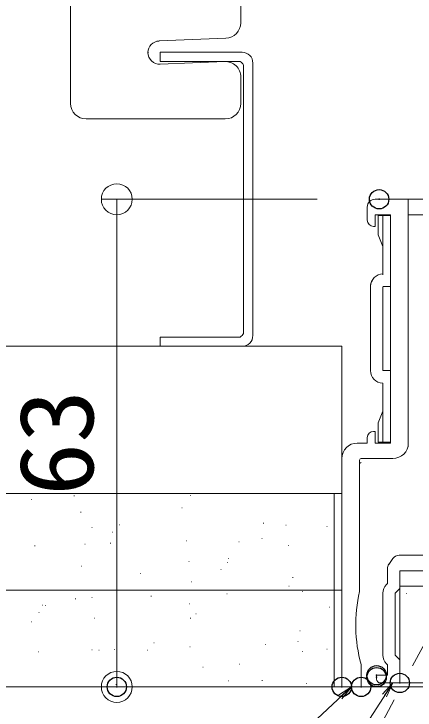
# Model space of a CAD drawing. Units: millimetres, scale not verified. Extents: x -1600 to 1600, y -1108 to 1108.
# Drawn here: x -1333.1 to -1229.4, y -51 to 128.9 of the extents above; entities that cross this region are included whole.
import ezdxf
from ezdxf.enums import TextEntityAlignment as Align

# ---------------------------------------------------------------- set-up
doc = ezdxf.new("R2010")
doc.units = ezdxf.units.MM
doc.header["$LTSCALE"] = 10
doc.header["$PDMODE"] = 32
doc.header["$PDSIZE"] = 5
doc.linetypes.add('DASHED3', pattern=[4, 3, -1])
for name, color, linetype, lineweight in [('0-5_0', 3, 'Continuous', 9), ('0-8_ｺｰﾅｰﾋﾟｰｽ', 5, 'Continuous', 9), ('0-A_内枠', 6, 'Continuous', 9), ('1-2_4', 5, 'DASHED3', 9), ('1-5_sunpou', 1, 'Continuous', 9), ('1-7_1C', 3, 'Continuous', 9)]:
    doc.layers.add(name, color=color, linetype=linetype, lineweight=lineweight)
doc.layers.add('0-E_DEFPOINTS', color=7, linetype='Continuous')
doc.styles.add('ＭＳ ゴシック', font='')
doc.styles.get('ＭＳ ゴシック').set_extended_font_data('MS Gothic')

# ---------------------------------------------------------------- blocks, each defined once
blk = doc.blocks.new('Region15')
at = {"layer": '0-5_0'}
for p, q in [((-1213.13, 64.04), (-1213.13, 67.04)), ((-1203.13, 68.04), (-1212.13, 68.04)), ((-1203.13, 68.04), (-1203.13, -10.96)), ((-1211.13, 65.04), (-1211.13, 62.44)), ((-1207.13, 65.04), (-1211.13, 65.04)), ((-1211.13, 62.44), (-1211.53, 62.44)), ((-1213.13, 47.04), (-1213.13, 51.04)), ((-1211.13, 48.04), (-1211.13, 45.44)), ((-1207.13, 48.04), (-1211.13, 48.04)), ((-1211.13, 45.44), (-1211.53, 45.44)), ((-1213.13, -9.96), (-1213.13, -10.96)), ((-1236.17, -13.3), (-1235.13, -11.81)), ((-1233.49, -10.96), (-1213.13, -10.96)), ((-1211.13, -10.96), (-1207.13, -10.96)), ((-1233.33, -14.96), (-1233.33, -19.56)), ((-1233.33, -14.96), (-1207.13, -14.96)), ((-1233.33, -19.56), (-1234.53, -20.76)), ((-1237.73, -20.76), (-1237.73, -36.76)), ((-1234.53, -20.76), (-1234.53, -36.76)), ((-1234.53, -36.76), (-1233.33, -37.96)), ((-1233.33, -37.96), (-1233.33, -43.96)), ((-1239.33, -41.96), (-1236.53, -41.96)), ((-1239.33, -42.96), (-1239.33, -41.96)), ((-1233.33, -43.96), (-1238.33, -43.96))]:
    blk.add_line(p, q, dxfattribs=at)
for points in [[(-1207.13, 65.04), (-1207.13, 51.04), (-1213.13, 51.04)], [(-1207.13, 48.04), (-1207.13, 16.24), (-1207.13, -10.96)], [(-1211.13, -10.96), (-1211.13, -8.36), (-1211.53, -8.36)], [(-1236.53, -14.44), (-1236.53, -18.23), (-1236.79, -18.5)], [(-1236.79, -39.02), (-1236.53, -39.28), (-1236.53, -41.96)]]:
    blk.add_lwpolyline(points, dxfattribs=at)
for centre, radius, start, end in [((-1212.13, 67.04), 1, 90, 180), ((-1211.53, 64.04), 1.6, 180, 270), ((-1211.53, 47.04), 1.6, 180, 270), ((-1211.53, -9.96), 1.6, 90, 180), ((-1233.49, -12.96), 2, 90, 145), ((-1207.13, -10.96), 4, 270, 0), ((-1234.53, -14.44), 2, 145, 180), ((-1234.53, -20.76), 3.2, 135, 180), ((-1234.53, -36.76), 3.2, 180, 225), ((-1238.33, -42.96), 1, 180, 270)]:
    blk.add_arc(centre, radius, start, end, dxfattribs=at)
blk = doc.blocks.new('_ORIGIN')
at = {"layer": '0-5_0', "color": 1}
blk.add_line((0, 0), (-10, 0), dxfattribs=at)
blk.add_circle((0, 0), 5, dxfattribs=at)
blk = doc.blocks.new('_OPEN')
at = {"layer": '0-5_0', "color": 1}
blk.add_line((0, 0), (-10, 0), dxfattribs=at)
blk.add_lwpolyline([(-10, 1.667), (0, 0), (-10, -1.667)], dxfattribs=at)

msp = doc.modelspace()

# ---------------------------------------------------------------- linework, layer by layer
at = {"layer": '0-5_0', "color": 7}
for p, q in [((-1318.45, 214.21), (-1318.45, 105.81)), ((-1295.58, 121.94), (-1278.29, 122.66)), ((-1298.45, 118.94), (-1298.35, 118.94)), ((-1295.33, 115.94), (-1278.62, 116.64)), ((-1274.45, 112.64), (-1274.45, 105.81)), ((-1278.45, 101.81), (-1314.45, 101.81)), ((-1461.01, 43.04), (-1248.33, 43.04)), ((-1248.33, -44.96), (-1248.33, 43.04)), ((-1461.01, 5.04), (-1248.33, 5.04)), ((-1233.33, -18.96), (-904.13, -18.96))]:
    msp.add_line(p, q, dxfattribs=at)
at = {"layer": '0-5_0'}
for p, q in [((-1239.73, 81.04), (-1231.13, 81.04)), ((-1239.73, 81.04), (-1199.73, 81.04)), ((-1241.73, 75.64), (-1241.73, 79.04)), ((-1241.73, 75.64), (-1241.73, 79.04)), ((-1235.73, 77.04), (-1235.73, 18.04)), ((-1235.73, 77.04), (-1235.73, 18.04)), ((-1231.13, 17.04), (-1231.13, 77.04)), ((-1231.13, 77.04), (-1204.53, 77.04)), ((-1231.13, 18.04), (-1231.13, 77.04)), ((-1239.73, 74.04), (-1240.13, 74.04)), ((-1239.73, 74.04), (-1240.13, 74.04)), ((-1239.73, 21.04), (-1240.13, 21.04)), ((-1239.73, 21.04), (-1240.13, 21.04)), ((-1239.73, 21.04), (-1239.73, 18.04)), ((-1239.73, 21.04), (-1239.73, 18.04)), ((-1241.73, 18.04), (-1244.33, 18.04)), ((-1241.73, 18.04), (-1244.33, 18.04)), ((-1241.73, 19.44), (-1241.73, 18.04)), ((-1241.73, 19.44), (-1241.73, 18.04)), ((-1235.73, 18.04), (-1239.73, 18.04)), ((-1235.73, 18.04), (-1239.73, 18.04)), ((-1248.33, 14.04), (-1248.33, -44.96)), ((-1248.33, 14.04), (-1248.33, -44.96)), ((-1243.73, 13.64), (-1243.73, -20.32)), ((-1243.73, 12.64), (-1243.73, -18.71)), ((-1235.13, 14.04), (-1243.33, 14.04)), ((-1317.59, 4.39), (-1317.49, 4.39)), ((-1298.01, 5.03), (-1297.91, 5.03)), ((-1287.57, 4.45), (-1287.47, 4.45)), ((-1328.63, 3.46), (-1328.53, 3.46)), ((-1315.87, 0.17), (-1315.77, 0.17)), ((-1289.71, 1.27), (-1289.61, 1.27)), ((-1305.9, -3.08), (-1305.8, -3.08)), ((-1268.63, -2.68), (-1268.53, -2.68)), ((-1262.82, -3.16), (-1262.72, -3.16)), ((-1252.24, -3.56), (-1252.14, -3.56)), ((-1313.01, -3.76), (-1312.91, -3.76)), ((-1307.61, -4.95), (-1307.51, -4.95)), ((-1250.33, -4.8), (-1250.23, -4.8)), ((-1250.33, -4.8), (-1250.23, -4.8)), ((-1269.03, -6.58), (-1268.93, -6.58)), ((-1327.76, -8.5), (-1327.66, -8.5)), ((-1314.78, -8.09), (-1314.68, -8.09)), ((-1308.19, -7.86), (-1308.09, -7.86)), ((-1288.61, -7.22), (-1288.51, -7.22)), ((-1274.96, -7.48), (-1274.86, -7.48)), ((-1262.12, -8.45), (-1262.02, -8.45)), ((-1287.89, -12.53), (-1287.79, -12.53)), ((-1277.69, -11.77), (-1277.59, -11.77)), ((-1315.71, -13.79), (-1315.61, -13.79)), ((-1277.9, -12.79), (-1277.8, -12.79)), ((-1300.4, -15.69), (-1300.3, -15.69)), ((-1279.61, -14.67), (-1279.51, -14.67)), ((-1287.2, -17.81), (-1287.1, -17.81)), ((-1261.04, -16.71), (-1260.94, -16.71)), ((-1262.07, -18.98), (-1261.97, -18.98)), ((-1318.97, -19.96), (-1318.87, -19.96)), ((-1313.22, -19.96), (-1313.12, -19.96)), ((-1303.13, -19.97), (-1303.03, -19.97)), ((-1303.12, -19.96), (-1303.02, -19.96)), ((-1303.12, -19.96), (-1303.02, -19.96)), ((-1298.9, -19.96), (-1298.8, -19.96)), ((-1297.67, -21.56), (-1297.57, -21.56)), ((-1286.91, -19.96), (-1286.81, -19.96)), ((-1286.91, -19.96), (-1286.81, -19.96)), ((-1284.46, -19.96), (-1284.36, -19.96)), ((-1282.9, -19.96), (-1282.8, -19.96)), ((-1278.84, -19.96), (-1278.74, -19.96)), ((-1278.1, -20.92), (-1278, -20.92)), ((-1260.61, -19.96), (-1260.51, -19.96)), ((-1258.77, -19.96), (-1258.67, -19.96)), ((-1258.52, -20.28), (-1258.42, -20.28)), ((-1231.67, -20.8), (-1231.57, -20.8)), ((-1317.25, -22.2), (-1317.15, -22.2)), ((-1312.97, -21.89), (-1312.87, -21.89)), ((-1325.84, -23.89), (-1325.74, -23.89)), ((-1324.98, -23.9), (-1324.88, -23.9)), ((-1287.71, -23.51), (-1287.61, -23.51)), ((-1251.61, -24.39), (-1251.51, -24.39)), ((-1326.69, -25.77), (-1326.59, -25.77)), ((-1286.11, -26.07), (-1286.01, -26.07)), ((-1328.57, -28.18), (-1328.47, -28.18)), ((-1312.27, -27.18), (-1312.17, -27.18)), ((-1287.51, -27.19), (-1287.41, -27.19)), ((-1259.22, -30.51), (-1259.12, -30.51)), ((-1296.98, -33.62), (-1296.88, -33.62)), ((-1268.05, -34.02), (-1267.95, -34.02)), ((-1259.71, -33.22), (-1259.61, -33.22)), ((-1326.78, -35.94), (-1326.68, -35.94)), ((-1312.95, -35.4), (-1312.85, -35.4)), ((-1311.18, -35.44), (-1311.08, -35.44)), ((-1307.2, -35.3), (-1307.1, -35.3)), ((-1298.69, -35.49), (-1298.59, -35.49)), ((-1287.62, -34.66), (-1287.52, -34.66)), ((-1258.52, -35.79), (-1258.42, -35.79)), ((-1252.19, -35.2), (-1252.09, -35.2)), ((-1274.9, -39.12), (-1274.8, -39.12)), ((-1243.33, -39.15), (-1243.33, -44.96)), ((-1284.29, -39.87), (-1284.19, -39.87)), ((-1243.33, -40.54), (-1243.33, -44.96)), ((-1319.86, -44.96), (-1319.76, -44.96)), ((-1319.86, -44.96), (-1319.76, -44.96)), ((-1309.93, -44.96), (-1309.83, -44.96)), ((-1306.79, -44.33), (-1306.69, -44.33)), ((-1299.79, -44.96), (-1299.69, -44.96)), ((-1299.79, -44.96), (-1299.69, -44.96)), ((-1279.72, -44.96), (-1279.62, -44.96)), ((-1279.72, -44.96), (-1279.62, -44.96)), ((-1278.62, -44.96), (-1278.52, -44.96)), ((-1277.63, -43.41), (-1277.53, -43.41)), ((-1270.46, -44.96), (-1270.36, -44.96)), ((-1270.46, -44.96), (-1270.36, -44.96)), ((-1268.98, -43.34), (-1268.88, -43.34)), ((-1259.65, -44.96), (-1259.55, -44.96)), ((-1259.65, -44.96), (-1259.55, -44.96)), ((-1258.4, -44.96), (-1258.3, -44.96)), ((-1257.44, -44.05), (-1257.34, -44.05)), ((-1257.32, -44.96), (-1257.22, -44.96)), ((-1248.33, -44.96), (-1243.33, -44.96)), ((-1248.33, -44.96), (-1243.33, -44.96))]:
    msp.add_line(p, q, dxfattribs=at)
at = {"layer": '0-5_0', "color": 2}
for p, q in [((-1248.33, -42.96), (-1248.33, 7.04)), ((-1250.33, 5.04), (-1461.01, 5.04)), ((-1250.33, 5.04), (-1461.01, 5.04)), ((-1233.33, -18.96), (-1233.33, -43.96)), ((-1248.33, -19.96), (-1461.01, -19.96)), ((-1248.33, -44.96), (-1461.01, -44.96)), ((-983.02, -44.96), (-1243.33, -44.96)), ((-983.02, -43.96), (-1233.33, -43.96))]:
    msp.add_line(p, q, dxfattribs=at)
at = {"layer": '0-5_0', "color": 7}
msp.add_lwpolyline([(-1318.45, 214.21), (-1274.45, 214.21), (-1274.45, 126.66)], dxfattribs=at)
at = {"layer": '0-5_0'}
msp.add_lwpolyline([(-1239.73, 74.04), (-1239.73, 77.04), (-1235.73, 77.04)], dxfattribs=at)
msp.add_lwpolyline([(-1239.73, 74.04), (-1239.73, 77.04), (-1235.73, 77.04)], dxfattribs=at)
for points in [[(-1461.01, 5.04), (-1461.01, -19.96), (-1250.33, -19.96), (-1250.33, 5.04)], [(-1461.01, -19.96), (-1461.01, -44.96), (-1250.33, -44.96), (-1250.33, -19.96)]]:
    msp.add_lwpolyline(points, close=True, dxfattribs=at)
at = {"layer": '0-5_0', "color": 7}
for centre, radius, start, end in [((-1278.45, 126.66), 4, 272.3859, 0), ((-1295.45, 118.94), 3, 92.3859, 180), ((-1295.45, 118.94), 3, 180, 272.3859), ((-1278.45, 112.64), 4, 0, 92.3859), ((-1314.45, 105.81), 4, 180, 270), ((-1278.45, 105.81), 4, 270, 0)]:
    msp.add_arc(centre, radius, start, end, dxfattribs=at)
at = {"layer": '0-5_0'}
for centre, radius, start, end in [((-1239.73, 79.04), 2, 90, 180), ((-1239.73, 79.04), 2, 90, 180), ((-1240.13, 75.64), 1.6, 180, 270), ((-1240.13, 75.64), 1.6, 180, 270), ((-1240.13, 19.44), 1.6, 90, 180), ((-1240.13, 19.44), 1.6, 90, 180), ((-1244.33, 14.04), 4, 90, 180), ((-1244.33, 14.04), 4, 90, 180), ((-1235.13, 18.04), 4, 270, 360), ((-1243.33, 13.64), 0.4, 90, 180), ((-1243.33, 12.64), 0.4, 90, 180), ((-1206.93, -28.96), 37.8, 166.7915, 195.6425)]:
    msp.add_arc(centre, radius, start, end, dxfattribs=at)
at = {"layer": '0-8_ｺｰﾅｰﾋﾟｰｽ'}
for p, q in [((-1237.73, 76.85), (-1238.93, 76.85)), ((-1237.73, 76.85), (-1238.93, 76.85)), ((-1235.73, 76.85), (-1237.73, 76.85)), ((-1237.73, 76.85), (-1237.73, 61.55)), ((-1235.73, 58.35), (-1235.73, 76.85)), ((-1240.93, 58.35), (-1240.93, 36.75)), ((-1237.73, 58.35), (-1237.73, 36.75)), ((-1237.69, 58.54), (-1235.69, 58.54)), ((-1237.73, 36.75), (-1235.73, 36.75)), ((-1235.73, 18.25), (-1235.73, 36.75)), ((-1237.73, 33.55), (-1237.73, 18.25)), ((-1237.73, 18.25), (-1238.93, 18.25)), ((-1235.73, 18.25), (-1237.73, 18.25))]:
    msp.add_line(p, q, dxfattribs=at)
for points in [[(-1238.93, 76.85), (-1238.93, 71.85), (-1237.73, 68.85)], [(-1238.93, 18.25), (-1238.93, 23.25), (-1237.73, 26.25)]]:
    msp.add_lwpolyline(points, dxfattribs=at)
for centre, start, end in [((-1237.69, 58.54), 90, 180), ((-1237.73, 58.35), 145.9991, 180), ((-1237.73, 36.75), 180, 270)]:
    msp.add_arc(centre, 3.2, start, end, dxfattribs=at)
at = {"layer": '0-A_内枠', "color": 7}
msp.add_line((-1231.13, 77.04), (-1231.13, 81.04), dxfattribs=at)
at = {"layer": '0-A_内枠', "color": 5}
for p, q in [((-1231.13, 50.54), (-1231.13, 81.04)), ((-1231.13, 24.24), (-1231.13, 72.64))]:
    msp.add_line(p, q, dxfattribs=at)
at = {"layer": '0-E_DEFPOINTS'}
for p in [(-1238.68, 81.04), (-1239.33, -41.96), (-1239.33, -42.46), (-1306.51, -44.96), (-1248.33, -44.96), (-1248.33, -44.96), (-1243.33, -44.96), (-1243.33, -44.96), (-1233.33, -43.96)]:
    msp.add_point(p, dxfattribs=at)
at = {"layer": '1-2_4'}
msp.add_line((-1305.74, -180.49), (-1208.64, 0.33), dxfattribs=at)
at = {"layer": '1-5_sunpou'}
for p, q in [((-1254.68, 81.04), (-1310.51, 81.04)), ((-1306.51, 73.04), (-1306.51, -36.96)), ((-1264.33, -44.96), (-1310.51, -44.96))]:
    msp.add_line(p, q, dxfattribs=at)
at = {"layer": '1-5_sunpou', "color": 7}
for points in [[(-1328.12, -85.18), (-1288.9, -85.18), (-1246.79, -45.83)], [(-1321.67, -117.18), (-1282.45, -117.18), (-1235.86, -45.04)]]:
    msp.add_lwpolyline(points, dxfattribs=at)
at = {"layer": '1-7_1C'}
for p, q in [((-1295.33, 119.04), (-1295.33, 116.64)), ((-1295.33, 119.04), (-1274.13, 119.04)), ((-1295.33, 116.64), (-1274.63, 116.64)), ((-1273.73, 115.74), (-1273.73, 46.35)), ((-1271.33, 116.24), (-1271.33, 45.84)), ((-1295.33, 43.04), (-1274.13, 43.04))]:
    msp.add_line(p, q, dxfattribs=at)
msp.add_lwpolyline([(-1274.63, 45.44), (-1295.33, 45.44), (-1295.33, 43.04)], dxfattribs=at)
for centre, start, end in [((-1274.13, 116.24), 0, 90), ((-1276.11, 114.26), 31.7922, 58.2077), ((-1276.11, 47.82), 301.7923, 328.2077), ((-1274.13, 45.84), 270, 0)]:
    msp.add_arc(centre, 2.8, start, end, dxfattribs=at)

# ---------------------------------------------------------------- block references
at = {"layer": '0-5_0'}
msp.add_blockref('Region15', (0, 0), dxfattribs=at)
at = {"layer": '1-5_sunpou'}
for name, p, xscale, yscale, rotation in [('_ORIGIN', (-1306.51, 81.04), 0.8, 0.8, 90), ('_ORIGIN', (-1306.51, -44.96), 0.8, 0.8, 270), ('_OPEN', (-1245.83, -44.96), 0.39, 0.39, 42.19126), ('_OPEN', (-1235.14, -43.96), 0.39, 0.39, 56.42261)]:
    msp.add_blockref(name, p, dxfattribs=dict(at, xscale=xscale, yscale=yscale, rotation=rotation))

# ---------------------------------------------------------------- texts
at = {"layer": '1-5_sunpou', "color": 2, "style": 'ＭＳ ゴシック', "width": 1.05}
msp.add_text('63', height=19.21, rotation=90, dxfattribs=at).set_placement((-1306.81, 4.38), align=Align.BOTTOM_LEFT)

doc.saveas('drawing.dxf')
